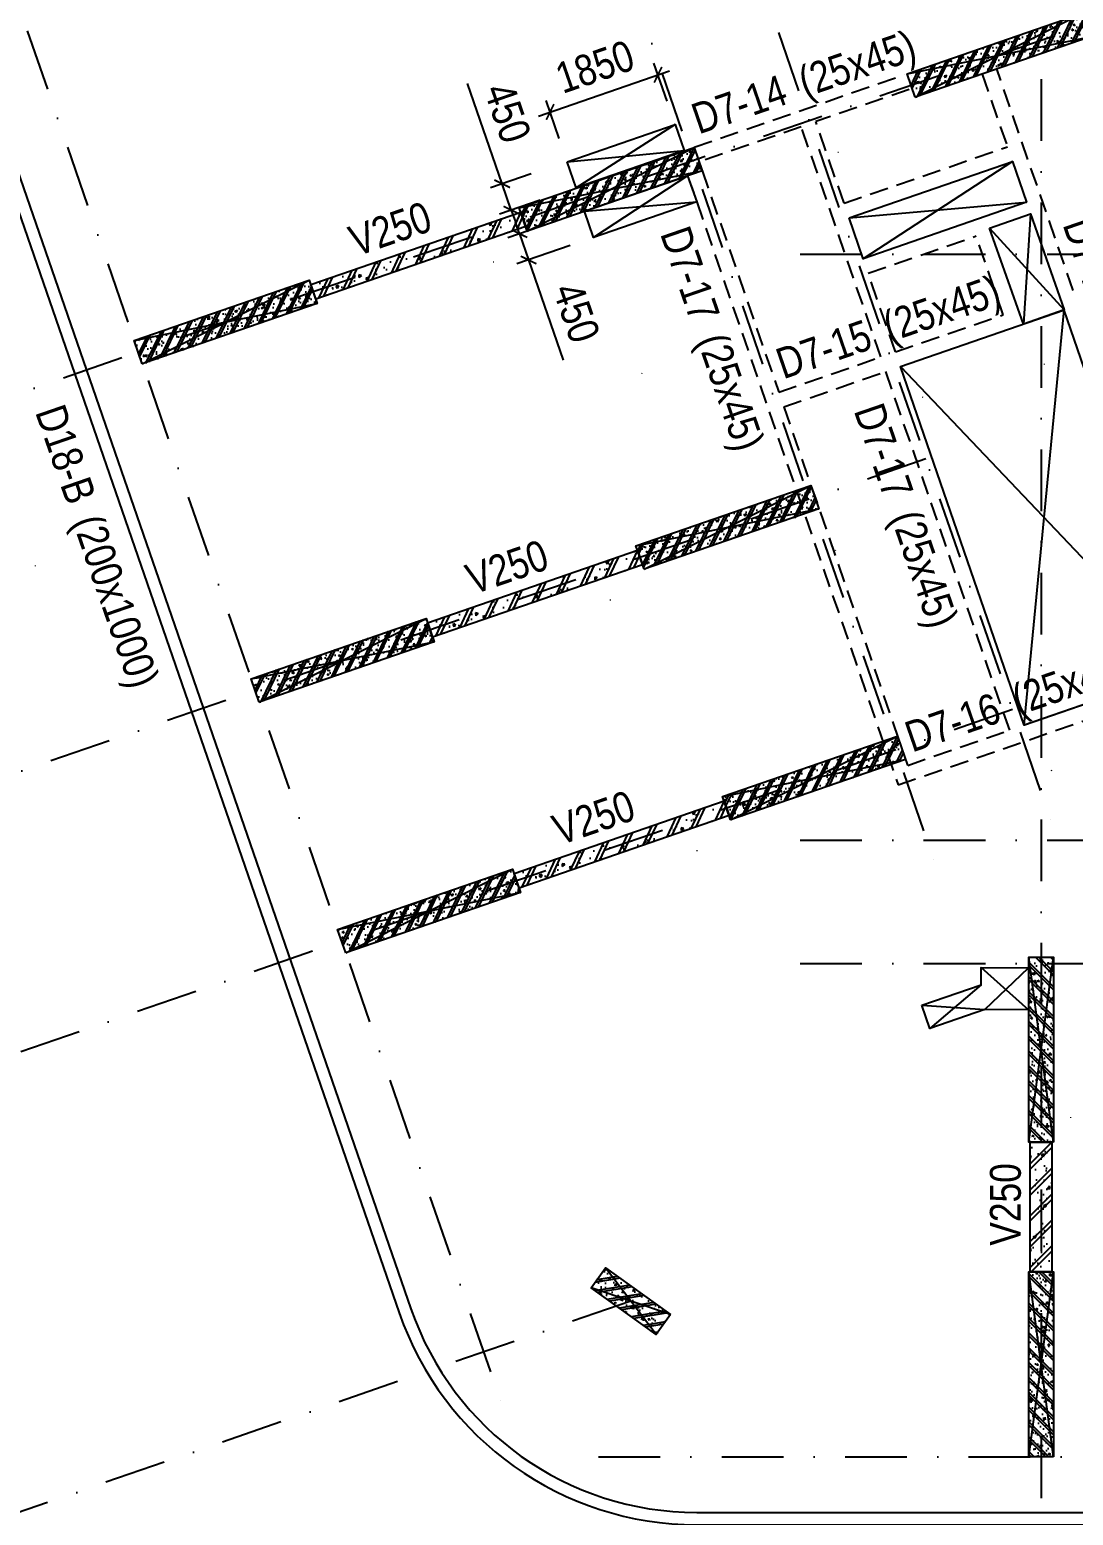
# Model space of a CAD drawing. Header units: millimetres. Extents: x -159515 to 1327256, y -225156 to 138737.
# Drawn here: x 80289 to 97202, y -185463 to -161379 of the extents above; entities that cross this region are included whole.
import ezdxf
from ezdxf.enums import TextEntityAlignment as Align

# ---------------------------------------------------------------- set-up
doc = ezdxf.new("R2010")
doc.units = ezdxf.units.MM
doc.header["$MEASUREMENT"] = 0
doc.linetypes.add('DASHDOT', pattern=[1, 0.5, -0.25, 0, -0.25])
doc.linetypes.add('DASHED', pattern=[4.5, 3, -1.5])
for name, color, linetype in [('ccu11-Khuat', 9, 'DASHED'), ('ccu11-Manh', 8, 'Continuous'), ('ccu11-Thay', 7, 'Continuous'), ('ccu12-Text', 31, 'Continuous'), ('KC2-COLUMN', 2, 'Continuous'), ('KC2-DIM', 251, 'Continuous'), ('KC2-HATCH', 252, 'Continuous'), ('KT-Luoi truc South Tower', 8, 'DASHDOT'), ('Xref_ST_MBDV Cot vach 30.7.2022|Xref_ST_MBDV Cot vach 30.7.2022|Xref_ST_MBDV Cot vach 30.7.2022|Xref_ST_MBDV Cot vach 30.7.2022|KC-Betong', 6, 'Continuous')]:
    doc.layers.add(name, color=color, linetype=linetype)
doc.layers.add('ccu12-Tencaukien', color=9, linetype='Continuous', lineweight=15)
doc.layers.add('KT-Kich thuoc', color=159, linetype='Continuous', lineweight=18)
doc.styles.add('Arial Narrow', font='ARIALN.TTF')
doc.dimstyles.new('ccu12-200', dxfattribs={"dimscale": 200, "dimtxt": 2.5, "dimasz": 1, "dimexe": 1, "dimexo": 2, "dimgap": 1, "dimtad": 1, "dimdec": 0, "dimrnd": 5, "dimdsep": 46, "dimtxsty": 'Arial Narrow', "dimblk": 'ARCHTICK', "dimcen": -1, "dimdle": 1, "dimclrd": 256, "dimclre": 256, "dimclrt": 3, "dimadec": 0, "dimazin": 2, "dimtfac": 0.1, "dimtdec": 0, "dimtmove": 0, "dimatfit": 1, "dimldrblk": 'ARCHTICK', "dimfxl": 1, "dimtvp": 0.833333, "dimtolj": 1, "dimtzin": 12, "dimarcsym": 0})

# ---------------------------------------------------------------- blocks, each defined once
blk = doc.blocks.new('Asix South Tower')
at = {"layer": 'KT-Luoi truc South Tower', "ltscale": 2000}
for p, q in [((-61527.4, 64693.7), (-45306.5, 17710.6)), ((-63417.9, 64041.1), (-47197, 17057.9)), ((-72397.8, 60940.8), (-54232.5, 8325.6)), ((-37735.1, 33218.9), (-103274.2, 10591.7)), ((-45523, 29903.8), (-45523, -4459.1)), ((-49426.2, 27070.4), (10118.8, 27070.4)), ((-47391.3, 23749.2), (-101381.4, 5109.2)), ((-45988, 19684.6), (-99978.1, 1044.6)), ((-49426.2, 17570.4), (10118.8, 17570.4)), ((-49426.2, 15570.4), (10118.8, 15570.4)), ((-52170.8, 10095.3), (-96381.5, -5168.4)), ((-52698.1, 7570.4), (10118.8, 7570.4))]:
    blk.add_line(p, q, dxfattribs=at)
blk = doc.blocks.new('_ArchTick')
at = {"color": 0, "const_width": 0.15}
blk.add_lwpolyline([(-0.5, -0.5), (0.5, 0.5)], dxfattribs=at)
blk = doc.blocks.new('*D844')
at = {"layer": 'Defpoints', "color": 0, "transparency": 16777216}
for p in [(88794, -163585), (87947, -163877), (88941, -164010)]:
    blk.add_point(p, dxfattribs=at)
at = {"layer": 'KC2-DIM', "lineweight": -2, "transparency": 16777216}
for p, q in [((87947, -163877), (87386, -162250)), ((88416, -163715), (87758, -163942)), ((88094, -164303), (87947, -163877)), ((88563, -164141), (87904, -164368)), ((88094, -164303), (88159, -164492))]:
    blk.add_line(p, q, dxfattribs=at)
at = {"layer": 'KC2-DIM', "lineweight": -2, "transparency": 16777216, "xscale": 200, "yscale": 200, "zscale": 200}
for p, rotation in [((87947, -163877), 289.0228909016391), ((88094, -164303), 109.0228909016391)]:
    blk.add_blockref('_ArchTick', p, dxfattribs=dict(at, rotation=rotation))
at = {"layer": 'KC2-DIM', "color": 3, "transparency": 16777216, "insert": (88032, -162726), "char_height": 500, "attachment_point": 5, "rotation": 289.0229, "style": 'Arial Narrow'}
blk.add_mtext('\\A1;450', dxfattribs=at)
blk = doc.blocks.new('*D845')
at = {"layer": 'Defpoints', "color": 0, "transparency": 16777216}
for p in [(89278, -164323), (89425, -164749), (88373, -165112)]:
    blk.add_point(p, dxfattribs=at)
at = {"layer": 'KC2-DIM', "lineweight": -2, "transparency": 16777216}
for p, q in [((88900, -164454), (88037, -164752)), ((88226, -164686), (88161, -164497)), ((88226, -164686), (88373, -165112)), ((89047, -164879), (88184, -165177)), ((88373, -165112), (88935, -166738))]:
    blk.add_line(p, q, dxfattribs=at)
at = {"layer": 'KC2-DIM', "lineweight": -2, "transparency": 16777216, "xscale": 200, "yscale": 200, "zscale": 200}
for p, rotation in [((88226, -164686), 289.0471379535542), ((88373, -165112), 109.0471379535541)]:
    blk.add_blockref('_ArchTick', p, dxfattribs=dict(at, rotation=rotation))
at = {"layer": 'KC2-DIM', "color": 3, "transparency": 16777216, "insert": (89149, -165966), "char_height": 500, "attachment_point": 5, "rotation": 289.0471, "style": 'Arial Narrow'}
blk.add_mtext('\\A1;450', dxfattribs=at)
blk = doc.blocks.new('*D846')
at = {"layer": 'Defpoints', "color": 0, "transparency": 16777216}
for p in [(90471, -162110), (90750, -162916), (89001, -163520)]:
    blk.add_point(p, dxfattribs=at)
at = {"layer": 'KC2-DIM', "lineweight": -2, "transparency": 16777216}
for p, q in [((88533, -162779), (90660, -162044)), ((90619, -162538), (90406, -161921)), ((88870, -163142), (88657, -162524))]:
    blk.add_line(p, q, dxfattribs=at)
at = {"layer": 'KC2-DIM', "lineweight": -2, "transparency": 16777216, "xscale": 200, "yscale": 200, "zscale": 200}
for p, rotation in [((90471, -162110), 19.04713865576483), ((88722, -162713), 199.0471386557648)]:
    blk.add_blockref('_ArchTick', p, dxfattribs=dict(at, rotation=rotation))
at = {"layer": 'KC2-DIM', "color": 3, "transparency": 16777216, "insert": (89448, -161981), "char_height": 500, "attachment_point": 5, "rotation": 19.0471, "style": 'Arial Narrow'}
blk.add_mtext('\\A1;1850', dxfattribs=at)
blk = doc.blocks.new('*U192')
at = {"layer": 'ccu12-Tencaukien', "color": 8, "ltscale": 10000}
blk.add_line((361, -155), (354, -155), dxfattribs=at)
at = {"layer": 'ccu12-Text', "color": 2, "style": 'Arial Narrow', "width": 0.8}
blk.add_attdef('SH', text='', height=300, dxfattribs=at).set_placement((276, 6), align=Align.BOTTOM_RIGHT)
at = {"layer": 'ccu12-Text', "color": 31, "style": 'Arial Narrow', "width": 0.8}
for tag, p in [('(', (508, -75)), ('KT', (633, -75)), (')', (963, -75))]:
    blk.add_attdef(tag, text='', height=250, dxfattribs=at).set_placement(p, align=Align.BOTTOM_LEFT)
blk = doc.blocks.new('*U297')
at = {"layer": 'ccu12-Tencaukien', "color": 8, "ltscale": 10000}
blk.add_line((361, -155), (354, -155), dxfattribs=at)
at = {"layer": 'ccu12-Text', "color": 2, "style": 'Arial Narrow', "width": 0.8}
blk.add_attdef('SH', text='', height=300, dxfattribs=at).set_placement((276, 6), align=Align.BOTTOM_RIGHT)
at = {"layer": 'ccu12-Text', "color": 31, "style": 'Arial Narrow', "width": 0.8}
for tag, p in [('(', (508, -75)), ('KT', (633, -75)), (')', (963, -75))]:
    blk.add_attdef(tag, text='', height=250, dxfattribs=at).set_placement(p, align=Align.BOTTOM_LEFT)
blk = doc.blocks.new('*U298')
at = {"layer": 'ccu12-Tencaukien', "color": 8, "ltscale": 10000}
blk.add_line((361, -155), (354, -155), dxfattribs=at)
at = {"layer": 'ccu12-Text', "color": 2, "style": 'Arial Narrow', "width": 0.8}
blk.add_attdef('SH', text='', height=300, dxfattribs=at).set_placement((276, 6), align=Align.BOTTOM_RIGHT)
at = {"layer": 'ccu12-Text', "color": 31, "style": 'Arial Narrow', "width": 0.8}
for tag, p in [('(', (508, -75)), ('KT', (633, -75)), (')', (963, -75))]:
    blk.add_attdef(tag, text='', height=250, dxfattribs=at).set_placement(p, align=Align.BOTTOM_LEFT)
blk = doc.blocks.new('*U299')
at = {"layer": 'ccu12-Tencaukien', "color": 8, "ltscale": 10000}
blk.add_line((361, -155), (354, -155), dxfattribs=at)
at = {"layer": 'ccu12-Text', "color": 2, "style": 'Arial Narrow', "width": 0.8}
blk.add_attdef('SH', text='', height=300, dxfattribs=at).set_placement((276, 6), align=Align.BOTTOM_RIGHT)
at = {"layer": 'ccu12-Text', "color": 31, "style": 'Arial Narrow', "width": 0.8}
for tag, p in [('(', (508, -75)), ('KT', (633, -75)), (')', (963, -75))]:
    blk.add_attdef(tag, text='', height=250, dxfattribs=at).set_placement(p, align=Align.BOTTOM_LEFT)
blk = doc.blocks.new('*U300')
at = {"layer": 'ccu12-Tencaukien', "color": 8, "ltscale": 10000}
blk.add_line((361, -155), (354, -155), dxfattribs=at)
at = {"layer": 'ccu12-Text', "color": 2, "style": 'Arial Narrow', "width": 0.8}
blk.add_attdef('SH', text='', height=300, dxfattribs=at).set_placement((276, 6), align=Align.BOTTOM_RIGHT)
at = {"layer": 'ccu12-Text', "color": 31, "style": 'Arial Narrow', "width": 0.8}
for tag, p in [('(', (508, -75)), ('KT', (633, -75)), (')', (963, -75))]:
    blk.add_attdef(tag, text='', height=250, dxfattribs=at).set_placement(p, align=Align.BOTTOM_LEFT)
blk = doc.blocks.new('*U301')
at = {"layer": 'ccu12-Tencaukien', "color": 8, "ltscale": 10000}
blk.add_line((361, -155), (354, -155), dxfattribs=at)
at = {"layer": 'ccu12-Text', "color": 2, "style": 'Arial Narrow', "width": 0.8}
blk.add_attdef('SH', text='', height=300, dxfattribs=at).set_placement((276, 6), align=Align.BOTTOM_RIGHT)
at = {"layer": 'ccu12-Text', "color": 31, "style": 'Arial Narrow', "width": 0.8}
for tag, p in [('(', (508, -75)), ('KT', (633, -75)), (')', (963, -75))]:
    blk.add_attdef(tag, text='', height=250, dxfattribs=at).set_placement(p, align=Align.BOTTOM_LEFT)
blk = doc.blocks.new('*U302')
at = {"layer": 'ccu12-Tencaukien', "color": 8, "ltscale": 10000}
blk.add_line((361, -155), (354, -155), dxfattribs=at)
at = {"layer": 'ccu12-Text', "color": 2, "style": 'Arial Narrow', "width": 0.8}
blk.add_attdef('SH', text='', height=300, dxfattribs=at).set_placement((276, 6), align=Align.BOTTOM_RIGHT)
at = {"layer": 'ccu12-Text', "color": 31, "style": 'Arial Narrow', "width": 0.8}
for tag, p in [('(', (508, -75)), ('KT', (633, -75)), (')', (963, -75))]:
    blk.add_attdef(tag, text='', height=250, dxfattribs=at).set_placement(p, align=Align.BOTTOM_LEFT)
blk = doc.blocks.new('*U951')
h = blk.add_hatch()
h.set_pattern_fill('VATLIEU04', color=250, scale=40, style=0, pattern_type=2)
h.set_pattern_definition([(50, (-550, 3050), (286.904, -25.101), [30, -330]), (355, (-550, 3050), (-55.5, 300.877), [24, -264]), (100.451, (-526.1, 3047.9), (231.404, 275.776), [25.496, -280.457]), (46.184, (-550, 3130), (426.896, -66.208), [45, -495]), (96.636, (-514.43, 3124.5), (373.865, 389.647), [38.244, -420.685]), (351.184, (-550, 3130), (373.865, 389.65), [36, -396]), (21, (-510, 3110), (238.763, -161.048), [30, -330]), (326, (-510, 3110), (97.326, 290.06), [24, -264]), (71.451, (-490.1, 3096.58), (336.09, 129.012), [25.496, -280.457]), (37.5, (-550, 3050), (4.864, 133.1575), [0, -260.8, 0, -268, 0, -265]), (7.5, (-550, 3050), (105.228, 157.7647), [0, -152.8, 0, -254.8, 0, -101]), (327.5, (-639.2, 3050), (213.529, -9.022), [0, -100, 0, -312, 0, -414]), (317.5, (-679.2, 3050), (233.274, 40.042), [0, -130, 0, -207.2, 0, -294]), (45, (-550, 3050), (-120.208, 120.208), []), (45, (-550, 3099), (-120.208, 120.208), [])])
h.paths.add_polyline_path([(-475, -475), (-75, -475), (-75, 2525), (-475, 2525)])
at = {"color": 6, "ltscale": 0.25}
blk.add_lwpolyline([(-475, -475), (-75, -475), (-75, 2525), (-475, 2525)], close=True, dxfattribs=at)
at = {"layer": 'Defpoints', "linetype": 'ByBlock', "ltscale": 30}
for p, q in [((-75, -475), (-475, 2525)), ((-475, -475), (-75, 2525))]:
    blk.add_line(p, q, dxfattribs=at)
blk = doc.blocks.new('*U50')
h = blk.add_hatch()
h.set_pattern_fill('VATLIEU04', color=250, scale=40, style=0, pattern_type=2)
h.set_pattern_definition([(50, (-550, 1350), (286.904, -25.1), [30, -330]), (355, (-550, 1350), (-55.5, 300.877), [24, -264]), (100.451, (-526.1, 1347.9), (231.404, 275.776), [25.496, -280.457]), (46.184, (-550, 1430), (426.896, -66.21), [45, -495]), (96.636, (-514.43, 1424.5), (373.865, 389.65), [38.244, -420.685]), (351.184, (-550, 1430), (373.86, 389.65), [36, -396]), (21, (-510, 1410), (238.763, -161.048), [30, -330]), (326, (-510, 1410), (97.326, 290.06), [24, -264]), (71.451, (-490.1, 1396.58), (336.09, 129.012), [25.496, -280.457]), (37.5, (-550, 1350), (4.864, 133.1575), [0, -260.8, 0, -268, 0, -265]), (7.5, (-550, 1350), (105.228, 157.765), [0, -152.8, 0, -254.8, 0, -101]), (327.5, (-639.2, 1350), (213.529, -9.022), [0, -100, 0, -312, 0, -414]), (317.5, (-679.2, 1350), (233.274, 40.042), [0, -130, 0, -207.2, 0, -294]), (45, (-550, 1350), (-120.208, 120.208), []), (45, (-550, 1399), (-120.208, 120.208), [])])
h.paths.add_polyline_path([(-475, -475), (-75, -475), (-75, 825), (-475, 825)])
at = {"color": 6, "ltscale": 0.25}
blk.add_lwpolyline([(-475, -475), (-75, -475), (-75, 825), (-475, 825)], close=True, dxfattribs=at)
at = {"layer": 'Defpoints', "linetype": 'ByBlock', "ltscale": 30}
for p, q in [((-75, -475), (-475, 825)), ((-475, -475), (-75, 825))]:
    blk.add_line(p, q, dxfattribs=at)
blk = doc.blocks.new('MBC-T8')
at = {"layer": 'Xref_ST_MBDV Cot vach 30.7.2022|Xref_ST_MBDV Cot vach 30.7.2022|Xref_ST_MBDV Cot vach 30.7.2022|Xref_ST_MBDV Cot vach 30.7.2022|KC-Betong', "linetype": 'ByBlock'}
for name, p, xscale, rotation in [('*U951', (-22298, 12747, 0), -0.9999999999999998, 289.0471379532163), ('*U951', (-28584, 10577, 0), -0.9999999999999998, 289.0471379532163), ('*U951', (-34822, 8423, 0), -0.9999999999999998, 289.0471379532163), ('*U951', (-26691, 5095, 0), -0.9999999999999998, 289.0471379532163), ('*U951', (-32929, 2941, 0), -0.9999999999999998, 289.0471379532163), ('*U951', (-25287, 1030, 0), -0.9999999999999998, 289.0471379532163), ('*U951', (-31526, -1124, 0), -0.9999999999999998, 289.0471379532163), ('*U951', (-20825, -4325), -1, 359.9999999999985), ('*U50', (-27216, -7701, 0), -0.9999999999999998, 54.35941822448728), ('*U951', (-20825, -9425, 0), -1, 359.9999999999985)]:
    blk.add_blockref(name, p, dxfattribs=dict(at, xscale=xscale, rotation=rotation))
blk = doc.blocks.new('MBCV-T8')
blk.add_blockref('MBC-T8', (30901, -15834, 0))

msp = doc.modelspace()

# ---------------------------------------------------------------- hatches: boundary and pattern name
at = {"layer": 'KC2-HATCH'}
h = msp.add_hatch(dxfattribs=at)
h.set_pattern_fill('BT-01', color=256, scale=70, angle=200, pattern_type=2)
h.set_pattern_definition([(250, (-76382.87, -212587.33), (-486.8266, -130.4448), [52.5, -577.5]), (195, (-76382.87, -212587.33), (271.354, -461.5616), [42, -462]), (300.4514, (-76423.44, -212598.2), (-215.4732, -592.0062), [44.6181, -490.7995]), (246.1842, (-76335, -212718.9), (-741.6426, -146.6367), [78.75, -866.25]), (296.6356, (-76396.8, -212731.1), (-381.5894, -864.5314), [66.9272, -736.199]), (191.1842, (-76335, -212718.9), (-381.5887, -864.5317), [63, -693]), (221, (-76412.74, -212709.94), (-489.029, 121.9286), [52.5, -577.5]), (166, (-76412.74, -212709.94), (13.562, -535.2458), [42, -462]), (271.4514, (-76453.5, -212699.8), (-475.4674, -413.3168), [44.6181, -490.7995]), (237.5, (-76382.87, -212587.33), (71.70091, -221.88377), [0, -456.4, 0, -469, 0, -463.75]), (207.5, (-76382.87, -212587.33), (-78.61543, -322.4206), [0, -267.4, 0, -445.9, 0, -176.75]), (167.5, (-76236.19, -212533.94), (-356.54026, -112.96837), [0, -175, 0, -546, 0, -724.5]), (157.5, (-76170.4, -212510), (-359.6445, -205.47053), [0, -227.5, 0, -362.6, 0, -514.5]), (245, (-76382.87, -212587.33), (269.62657, -125.72893), []), (245, (-76353.54, -212667.9), (269.62657, -125.72893), [])])
h.paths.add_polyline_path([(84924.4, -165746.8), (84842.8, -165510.5), (88245.6, -164335.3), (88327.2, -164571.6)])
h = msp.add_hatch(dxfattribs=at)
h.set_pattern_fill('BT-01', color=256, scale=70, angle=200, pattern_type=2)
h.set_pattern_definition([(250, (-74490.07, -218069.8), (-486.8266, -130.4448), [52.5, -577.5]), (195, (-74490.07, -218069.8), (271.354, -461.5616), [42, -462]), (300.4514, (-74530.63, -218080.66), (-215.4732, -592.0062), [44.6181, -490.7995]), (246.1842, (-74442.2, -218201.34), (-741.6426, -146.6367), [78.75, -866.25]), (296.6356, (-74504, -218213.56), (-381.5894, -864.5314), [66.9272, -736.199]), (191.1842, (-74442.2, -218201.34), (-381.5887, -864.5317), [63, -693]), (221, (-74519.93, -218192.4), (-489.029, 121.9286), [52.5, -577.5]), (166, (-74519.93, -218192.4), (13.562, -535.2458), [42, -462]), (271.4514, (-74560.7, -218182.23), (-475.4674, -413.3168), [44.6181, -490.7995]), (237.5, (-74490.07, -218069.79), (71.70091, -221.88377), [0, -456.4, 0, -469, 0, -463.75]), (207.5, (-74490.07, -218069.79), (-78.61543, -322.4206), [0, -267.4, 0, -445.9, 0, -176.75]), (167.5, (-74343.38, -218016.4), (-356.54026, -112.96837), [0, -175, 0, -546, 0, -724.5]), (157.5, (-74277.6, -217992.46), (-359.6445, -205.47053), [0, -227.5, 0, -362.6, 0, -514.5]), (245, (-74490.07, -218069.8), (269.62657, -125.72893), []), (245, (-74460.74, -218150.36), (269.62657, -125.72893), [])])
h.paths.add_polyline_path([(86817.2, -171229.3), (86735.6, -170993), (90138.4, -169817.7), (90220, -170054)])
h = msp.add_hatch(dxfattribs=at)
h.set_pattern_fill('BT-01', color=256, scale=70, angle=200, pattern_type=2)
h.set_pattern_definition([(250, (-73086.78, -222134.36), (-486.8266, -130.4448), [52.5, -577.5]), (195, (-73086.8, -222134.36), (271.354, -461.5616), [42, -462]), (300.4514, (-73127.35, -222145.23), (-215.4732, -592.0062), [44.6181, -490.7995]), (246.1842, (-73038.9, -222265.9), (-741.6426, -146.6367), [78.75, -866.25]), (296.6356, (-73100.7, -222278.14), (-381.5894, -864.5314), [66.9272, -736.199]), (191.1842, (-73038.9, -222265.9), (-381.5887, -864.5317), [63, -693]), (221, (-73116.64, -222256.97), (-489.029, 121.9286), [52.5, -577.5]), (166, (-73116.64, -222256.97), (13.562, -535.2458), [42, -462]), (271.4514, (-73157.4, -222246.8), (-475.4674, -413.3168), [44.6181, -490.7995]), (237.5, (-73086.78, -222134.36), (71.70091, -221.88377), [0, -456.4, 0, -469, 0, -463.75]), (207.5, (-73086.78, -222134.36), (-78.61543, -322.4206), [0, -267.4, 0, -445.9, 0, -176.75]), (167.5, (-72940.1, -222080.97), (-356.54026, -112.96837), [0, -175, 0, -546, 0, -724.5]), (157.5, (-72874.3, -222057.03), (-359.6445, -205.47053), [0, -227.5, 0, -362.6, 0, -514.5]), (245, (-73086.78, -222134.36), (269.62657, -125.72893), []), (245, (-73057.45, -222214.94), (269.62657, -125.72893), [])])
h.paths.add_polyline_path([(88220.5, -175293.9), (88138.9, -175057.5), (91541.7, -173882.3), (91623.3, -174118.6)])
h = msp.add_hatch(dxfattribs=at)
h.set_pattern_fill('BT-01', color=256, scale=70, pattern_type=2)
h.set_pattern_definition([(50, (-20300, -11400), (502.0821, -43.9265), [52.5, -577.5]), (355, (-20300, -11400), (-97.1259, 526.5345), [42, -462]), (100.4514, (-20258.16, -11403.66), (404.9566, 482.6077), [44.6181, -490.7995]), (46.1842, (-20300, -11260), (747.0687, -115.8633), [78.75, -866.25]), (96.6356, (-20237.74, -11269.66), (654.264, 681.8825), [66.9272, -736.199]), (351.1842, (-20300, -11260), (654.2634, 681.883), [63, -693]), (21, (-20230, -11295), (417.8349, -281.8332), [52.5, -577.5]), (326, (-20230, -11295), (170.3207, 507.605), [42, -462]), (71.4514, (-20195.2, -11318.5), (588.1558, 225.7713), [44.6181, -490.7995]), (37.5, (-20300, -11400), (8.5119, 233.0257), [0, -456.4, 0, -469, 0, -463.75]), (7.5, (-20300, -11400), (184.14868, 276.0882), [0, -267.4, 0, -445.9, 0, -176.75]), (327.5, (-20456.1, -11400), (373.6757, -15.78841), [0, -175, 0, -546, 0, -724.5]), (317.5, (-20526.1, -11400), (408.2303, 70.0735), [0, -227.5, 0, -362.6, 0, -514.5]), (45, (-20300, -11400), (-210.36427, 210.36427), []), (45, (-20300, -11314.25), (-210.36427, 210.36427), [])])
h.paths.add_polyline_path([(96504.3, -179415.9), (96854.3, -179415.9), (96854.3, -181515.9), (96504.3, -181515.9)])

# ---------------------------------------------------------------- linework, layer by layer
for points in [[(72843.9, -147071.8), (72843, -147072.1), (70254.3, -139708.4, 0.3383369), (66380.9, -138172.2), (36945.1, -148327.3, 0.4594567), (34905, -153476.7), (43673.7, -167803.1, 0.2796886), (48639.9, -168834.4), (71357.3, -160996.7, 0.2042795), (71423.6, -160875.6), (71647.4, -159845.8, -0.2754116), (72375.3, -159045.2), (76787.7, -157527.4, -0.4141945), (77948.7, -158091.9), (86278, -182182.6, 0.3197537), (91098, -185616.1), (136235.4, -185616.1, 0.3653099), (141201.3, -181305.4, 0.1024343), (141192.4, -179683.5), (138751.2, -168212.8, 0.1326112), (137284.9, -165414.2, 0.0664995), (136153.7, -164499.8, 0.1376153), (134073.1, -163916.1), (108429.4, -163916.1)], [(45628.1, -168708.1, 0.1611947), (48573.9, -168645.7), (71229, -160829.4), (71451.7, -159804.6, -0.2743066), (72313.5, -158855), (76722.5, -157338.3, -0.4141534), (78137.8, -158026.5), (86467, -182117.3, 0.3197537), (91098, -185416.1), (136233.9, -185416.1, 0.1514666), (138993.5, -184515.9, 0.1514666)], [(45628.1, -168708.1, 0.1611947), (48573.9, -168645.7), (71229, -160829.4), (71451.7, -159804.6, -0.2743066), (72313.5, -158855), (76722.5, -157338.3, -0.4141534), (78137.8, -158026.5), (86467, -182117.3, 0.3197537), (91098, -185416.1), (136233.9, -185416.1, 0.1514666), (138993.5, -184515.9)]]:
    msp.add_lwpolyline(points, format="xyb")
at = {"layer": 'ccu11-Khuat', "ltscale": 100}
for p, q in [((97201.6, -165607.7), (95961.5, -162015.8)), ((91057.5, -163285.8), (94460.4, -162110.9)), ((95725.2, -162097.4), (96133.1, -163278.9)), ((94082.3, -166684.6), (92793.2, -162951)), ((93486.4, -164192.7), (93029.5, -162869.4)), ((90951.7, -163745.5), (94361.6, -173622.1)), ((91187.9, -163663.7, 0), (92428.1, -167255.8, 0)), ((94318.6, -166603.1), (93878, -165327)), ((92428.1, -167255.8), (94082.3, -166684.6)), ((92509.7, -167492.1), (94162.7, -166921.4)), ((96170.8, -172734.3), (94164.3, -166922.1)), ((92509.7, -167492.1, 0), (94516.3, -173304.2, 0)), ((94363.2, -173622.9), (99129.8, -171977.2)), ((94517.9, -173305), (96170.8, -172734.3))]:
    msp.add_line(p, q, dxfattribs=at)
for points in [[(94541.9, -162347.2), (93029.5, -162869.4)], [(92793.2, -162951), (91139, -163522.1)], [(93486.4, -164192.7), (96133.1, -163278.9)], [(93878, -165327), (95626.7, -164723.3)], [(94318.6, -166603.1), (96067.3, -165999.3), (95626.7, -164723.3)]]:
    msp.add_lwpolyline(points, dxfattribs=at)
at = {"layer": 'ccu11-Khuat', "ltscale": 0.5}
for centre, start, end in [((94163.1, -166922.6), 19.04658, 109.04714), ((94362.8, -173621.7), 199.04714, 289.04714)]:
    msp.add_arc(centre, 1.25, start, end, dxfattribs=at)
at = {"layer": 'ccu11-Khuat', "ltscale": 0.5, "extrusion": (5.11024e-09, -1.48016e-08, 1)}
msp.add_arc((94517.5, -173303.8, 0), 1.25, 199.04714, 289.04714, dxfattribs=at)
at = {"layer": 'ccu11-Manh'}
for p, q in [((90749.5, -162916), (89146.8, -163942.6)), ((89000.8, -163519.8), (90895.5, -163338.9)), ((96214.3, -163515.4), (93796.1, -165090.9)), ((90951.7, -163745.5), (89425, -164748.6)), ((89278.2, -164323.2), (91098.5, -164170.8)), ((93567.6, -164429.2), (96442.8, -164177.1)), ((96508, -164366.2), (96394.6, -166150.8)), ((95846.4, -164594.6), (97056.3, -165922.4)), ((96406.8, -172652.9, 0), (97056.3, -165922.4)), ((94400.6, -166840.6), (99053.5, -171739.1, 0)), ((95768.2, -177263.7), (96478.4, -176588)), ((94747.6, -177192.9), (95768.2, -177263.7))]:
    msp.add_line(p, q, dxfattribs=at)
for points in [[(95709.3, -176583.4), (96474.4, -177267.9)], [(95707.7, -176861.5), (94878.2, -177571)]]:
    msp.add_lwpolyline(points, dxfattribs=at)
at = {"layer": 'ccu11-Thay'}
for points in [[(89000.8, -163519.8), (90749.5, -162916), (90895.5, -163338.9), (89146.8, -163942.6), (89000.8, -163519.8)], [(93567.6, -164429.2), (96214.3, -163515.4), (96442.8, -164177.1), (93796.1, -165090.9), (93567.6, -164429.2)], [(89278.2, -164323.2), (90951.7, -163745.5), (91098.5, -164170.8), (89425, -164748.6), (89278.1, -164323.1)], [(95846.4, -164594.6), (96508, -164366.2), (97056.3, -165922.4), (96394.6, -166150.8), (95846.4, -164594.6)], [(94747.6, -177192.9), (95707.7, -176861.5), (95709.3, -176583.4), (96478.4, -176588), (96474.4, -177267.9), (95768.2, -177263.7), (94878.2, -177571), (94747.6, -177192.9)]]:
    msp.add_lwpolyline(points, dxfattribs=at)
msp.add_lwpolyline([(99053.9, -171738.9), (96408.4, -172652.3, -0.4142136), (96406.8, -172651.5), (94400.6, -166840.6, -0.4142136), (94401.4, -166839), (97045.7, -165926, -0.4142136), (97047.3, -165926.8), (99053.9, -171738.9), (96407.2, -172652.7)], format="xyb", dxfattribs=at)
at = {"layer": 'KC2-COLUMN', "elevation": 0}
for points in [[(84924.4, -165746.8), (84842.8, -165510.5), (88245.6, -164335.3), (88327.2, -164571.6)], [(86817.2, -171229.3), (86735.6, -170993), (90138.4, -169817.7), (90220, -170054)], [(88220.5, -175293.9), (88138.9, -175057.5), (91541.7, -173882.3), (91623.3, -174118.6)], [(96504.3, -179415.9), (96854.3, -179415.9), (96854.3, -181515.9), (96504.3, -181515.9)]]:
    msp.add_lwpolyline(points, close=True, dxfattribs=at)

# ---------------------------------------------------------------- block references
msp.add_blockref('MBCV-T8', (86328.4, -158782.3, 0))
at = {"layer": 'ccu12-Tencaukien', "extrusion": (4.37666e-07, -9.80437e-07, 1)}
ref = msp.add_blockref('*U297', (92882.9, -162878.2, -0.9), dxfattribs=dict(at, xscale=1.815893337873054, yscale=1.815893337873054, zscale=1.815893337873054, rotation=339.469833737933))
ref.add_attrib('KT', '(25x45)', dxfattribs={"color": 31, "extrusion": (4.37666e-07, -9.80437e-07, 1), "height": 500, "rotation": 19.02101, "style": 'Arial Narrow'}).set_placement((92909.1, -162621.2, 0.2), align=Align.BOTTOM_LEFT)
ref.add_attrib('SH', 'D7-14', dxfattribs={"color": 2, "extrusion": (4.37666e-07, -9.80437e-07, 1), "height": 500, "rotation": 19.02101, "style": 'Arial Narrow'}).set_placement((92654.1, -162712.6, 0.2), align=Align.BOTTOM_RIGHT)
at = {"layer": 'ccu12-Tencaukien', "extrusion": (7.34415e-07, -7.83226e-07, 1)}
ref = msp.add_blockref('*U192', (87163.8, -164847.5, 0.2), dxfattribs=dict(at, xscale=1.815893337873055, yscale=1.815893337873055, zscale=1.815893337873055, rotation=358.5718110349674))
ref.add_attrib('SH', 'V250', dxfattribs={"color": 2, "extrusion": (7.34415e-07, -7.83226e-07, 1), "height": 500, "rotation": 19.03488, "style": 'Arial Narrow'}).set_placement((86893.3, -164765.9, 0.2), align=Align.BOTTOM_RIGHT)
at = {"layer": 'ccu12-Tencaukien', "extrusion": (-9.80437e-07, -4.37666e-07, 1)}
ref = msp.add_blockref('*U298', (97226, -166290.1, -1.1), dxfattribs=dict(at, xscale=1.815893337873054, yscale=1.815893337873054, zscale=1.815893337873054, rotation=249.4698337379082))
ref.add_attrib('KT', '(25x45)', dxfattribs={"color": 31, "extrusion": (-9.80437e-07, -4.37666e-07, 1), "height": 500, "rotation": 289.02101, "style": 'Arial Narrow'}).set_placement((97482.9, -166316.3, 0), align=Align.BOTTOM_LEFT)
ref.add_attrib('SH', 'D7-17', dxfattribs={"color": 2, "extrusion": (-9.80437e-07, -4.37666e-07, 1), "height": 500, "rotation": 289.02101, "style": 'Arial Narrow'}).set_placement((97391.5, -166061.2, 0), align=Align.BOTTOM_RIGHT)
ref = msp.add_blockref('*U299', (90702.3, -166436.6, -1.1), dxfattribs=dict(at, xscale=1.815893337873054, yscale=1.815893337873054, zscale=1.815893337873054, rotation=249.4698337379082))
ref.add_attrib('KT', '(25x45)', dxfattribs={"color": 31, "extrusion": (-9.80437e-07, -4.37666e-07, 1), "height": 500, "rotation": 289.02101, "style": 'Arial Narrow'}).set_placement((90959.3, -166462.8, 0), align=Align.BOTTOM_LEFT)
ref.add_attrib('SH', 'D7-17', dxfattribs={"color": 2, "extrusion": (-9.80437e-07, -4.37666e-07, 1), "height": 500, "rotation": 289.02101, "style": 'Arial Narrow'}).set_placement((90867.9, -166207.8, 0), align=Align.BOTTOM_RIGHT)
at = {"layer": 'ccu12-Tencaukien', "extrusion": (4.37666e-07, -9.80437e-07, 1)}
ref = msp.add_blockref('*U300', (94253.6, -166848.2, -0.9), dxfattribs=dict(at, xscale=1.815893337873054, yscale=1.815893337873054, zscale=1.815893337873054, rotation=339.469833737933))
ref.add_attrib('KT', '(25x45)', dxfattribs={"color": 31, "extrusion": (4.37666e-07, -9.80437e-07, 1), "height": 500, "rotation": 19.02101, "style": 'Arial Narrow'}).set_placement((94279.8, -166591.2, 0.2), align=Align.BOTTOM_LEFT)
ref.add_attrib('SH', 'D7-15', dxfattribs={"color": 2, "extrusion": (4.37666e-07, -9.80437e-07, 1), "height": 500, "rotation": 19.02101, "style": 'Arial Narrow'}).set_placement((94024.7, -166682.6, 0.2), align=Align.BOTTOM_RIGHT)
at = {"layer": 'ccu12-Tencaukien', "extrusion": (-7.82743e-07, -7.3493e-07, 1)}
ref = msp.add_blockref('*U192', (80679.6, -169429.8, 0.1), dxfattribs=dict(at, xscale=1.815893337873055, yscale=1.815893337873055, zscale=1.815893337873055, rotation=268.6094466265519))
ref.add_attrib('KT', '(200x1000)', dxfattribs={"color": 31, "extrusion": (-7.82743e-07, -7.3493e-07, 1), "height": 500, "rotation": 289.07251, "style": 'Arial Narrow'}).set_placement((80835.9, -169403.1, 0.1), align=Align.BOTTOM_LEFT)
ref.add_attrib('SH', 'D18-B', dxfattribs={"color": 2, "extrusion": (-7.82743e-07, -7.3493e-07, 1), "height": 500, "rotation": 289.07251, "style": 'Arial Narrow'}).set_placement((80761, -169159.3, 0.1), align=Align.BOTTOM_RIGHT)
at = {"layer": 'ccu12-Tencaukien', "extrusion": (-9.80437e-07, -4.37666e-07, 1)}
ref = msp.add_blockref('*U302', (93841.1, -169305.8, -1.1), dxfattribs=dict(at, xscale=1.815893337873054, yscale=1.815893337873054, zscale=1.815893337873054, rotation=249.4698337379082))
ref.add_attrib('KT', '(25x45)', dxfattribs={"color": 31, "extrusion": (-9.80437e-07, -4.37666e-07, 1), "height": 500, "rotation": 289.02101, "style": 'Arial Narrow'}).set_placement((94098.1, -169331.9, 0), align=Align.BOTTOM_LEFT)
ref.add_attrib('SH', 'D7-17', dxfattribs={"color": 2, "extrusion": (-9.80437e-07, -4.37666e-07, 1), "height": 500, "rotation": 289.02101, "style": 'Arial Narrow'}).set_placement((94006.7, -169076.9, 0), align=Align.BOTTOM_RIGHT)
at = {"layer": 'ccu12-Tencaukien', "extrusion": (7.34415e-07, -7.83226e-07, 1)}
ref = msp.add_blockref('*U192', (89057.2, -170329.7, 0.2), dxfattribs=dict(at, xscale=1.815893337873055, yscale=1.815893337873055, zscale=1.815893337873055, rotation=358.5718110349674))
ref.add_attrib('SH', 'V250', dxfattribs={"color": 2, "extrusion": (7.34415e-07, -7.83226e-07, 1), "height": 500, "rotation": 19.03488, "style": 'Arial Narrow'}).set_placement((88786.8, -170248.1, 0.2), align=Align.BOTTOM_RIGHT)
at = {"layer": 'ccu12-Tencaukien', "extrusion": (4.37666e-07, -9.80437e-07, 1)}
ref = msp.add_blockref('*U301', (96342.2, -172897.8, -0.9), dxfattribs=dict(at, xscale=1.815893337873054, yscale=1.815893337873054, zscale=1.815893337873054, rotation=339.469833737933))
ref.add_attrib('KT', '(25x45)', dxfattribs={"color": 31, "extrusion": (4.37666e-07, -9.80437e-07, 1), "height": 500, "rotation": 19.02101, "style": 'Arial Narrow'}).set_placement((96368.4, -172640.8, 0.2), align=Align.BOTTOM_LEFT)
ref.add_attrib('SH', 'D7-16', dxfattribs={"color": 2, "extrusion": (4.37666e-07, -9.80437e-07, 1), "height": 500, "rotation": 19.02101, "style": 'Arial Narrow'}).set_placement((96113.3, -172732.2, 0.2), align=Align.BOTTOM_RIGHT)
at = {"layer": 'ccu12-Tencaukien', "extrusion": (7.34415e-07, -7.83226e-07, 1)}
ref = msp.add_blockref('*U192', (90461, -174394.1, 0.2), dxfattribs=dict(at, xscale=1.815893337873055, yscale=1.815893337873055, zscale=1.815893337873055, rotation=358.5718110349674))
ref.add_attrib('SH', 'V250', dxfattribs={"color": 2, "extrusion": (7.34415e-07, -7.83226e-07, 1), "height": 500, "rotation": 19.03488, "style": 'Arial Narrow'}).set_placement((90190.6, -174312.6, 0.2), align=Align.BOTTOM_RIGHT)
at = {"layer": 'ccu12-Tencaukien', "extrusion": (9.79924e-07, 4.38813e-07, 1)}
ref = msp.add_blockref('*U192', (96666.3, -179525.4, 0), dxfattribs=dict(at, xscale=1.815893337873055, yscale=1.815893337873055, zscale=1.815893337873055, rotation=69.5369337144434))
ref.add_attrib('SH', 'V250', dxfattribs={"color": 2, "extrusion": (9.79924e-07, 4.38813e-07, 1), "height": 500, "rotation": 90, "style": 'Arial Narrow'}).set_placement((96501, -179754.5, 0), align=Align.BOTTOM_RIGHT)
at = {"layer": 'KT-Kich thuoc'}
msp.add_blockref('Asix South Tower', (142202.4, -192086.3), dxfattribs=at)

# ---------------------------------------------------------------- dimensions: what is measured, and where the dimension line sits
at = {"layer": 'KC2-DIM'}
for p1, p2, distance, picture, middle in [((89000.8, -163519.8), (90749.5, -162916), 853.1, '*D846', (89448.2, -161981.2)), ((88941.1, -164010.4), (88794.5, -163585), 896.5, '*D844', (88031.7, -162726.3)), ((89278.2, -164323.2), (89425, -164748.6), -1112.9, '*D845', (89149.5, -165965.6))]:
    dim = msp.add_aligned_dim(p1=p1, p2=p2, distance=distance, dimstyle='ccu12-200', override={"dimzin": 0}, dxfattribs=at)
    dim.commit()
    dim.dimension.update_dxf_attribs({"geometry": picture, "text_midpoint": middle})

doc.saveas('drawing.dxf')
